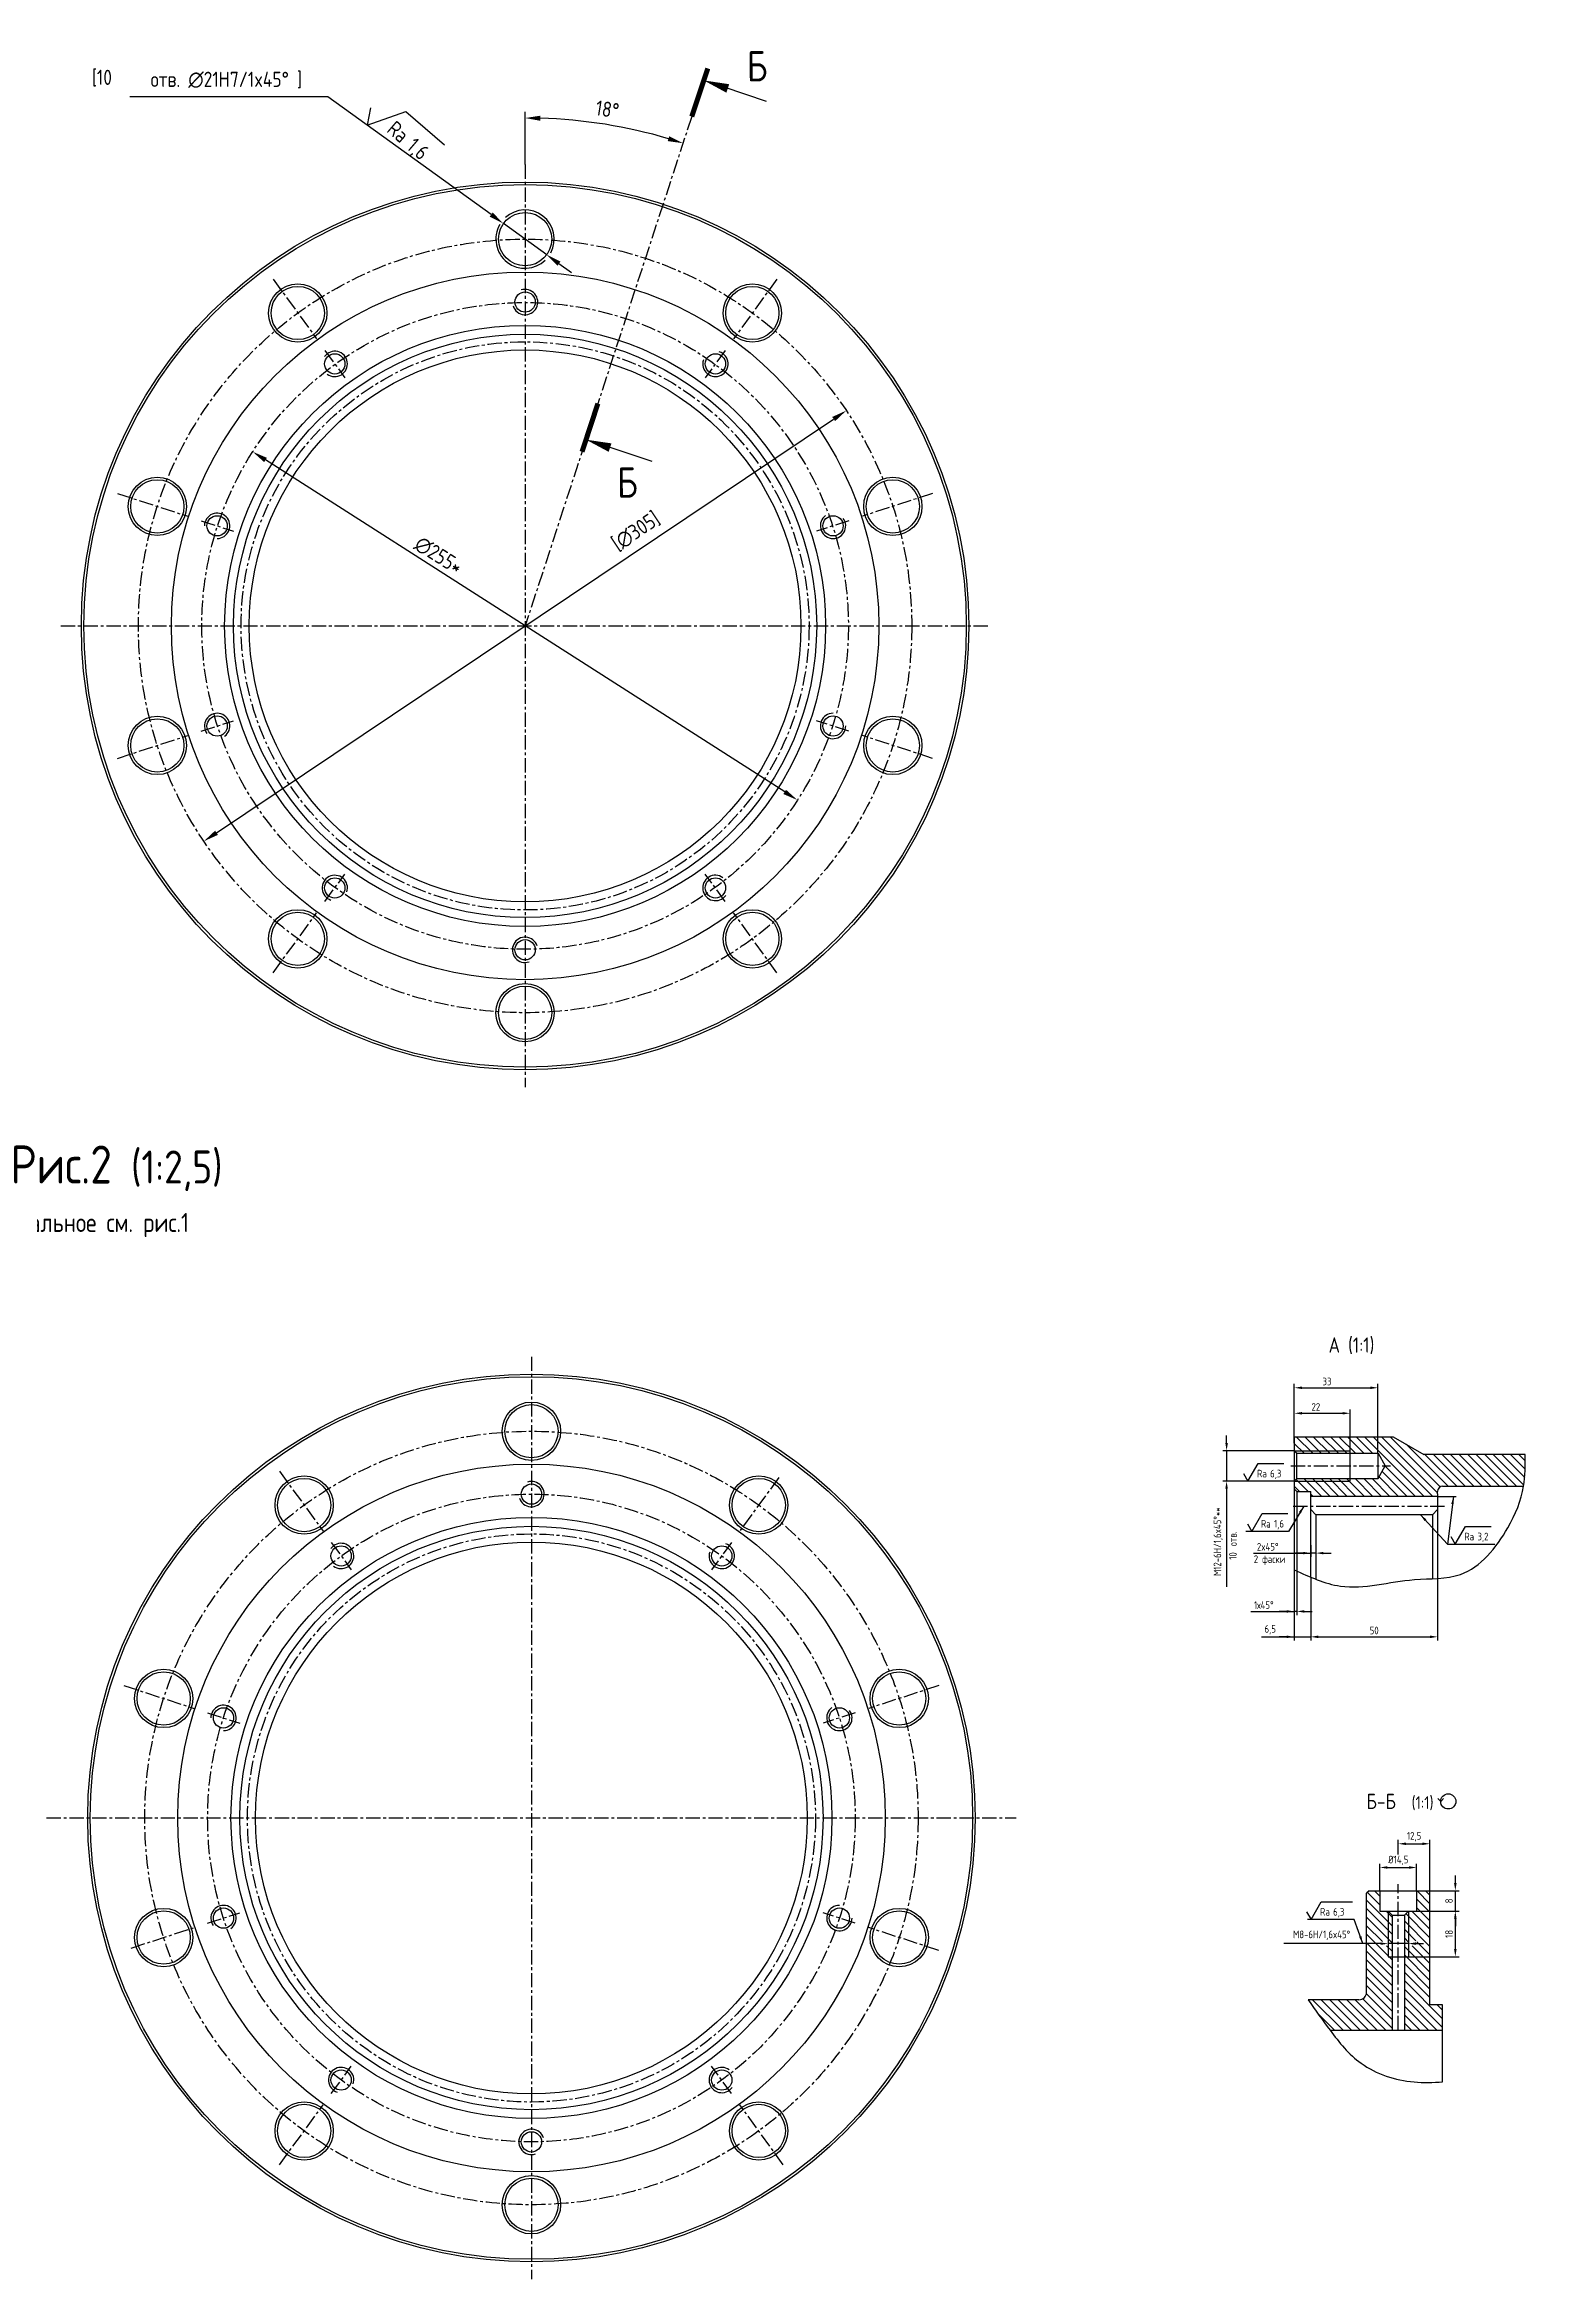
# Model space of a CAD drawing. Extents: x -4072 to -3136, y -1739 to -840.
# Drawn here: x -3720 to -3136, y -1739 to -858 of the extents above; entities that cross this region are included whole.
import ezdxf
from ezdxf.enums import TextEntityAlignment as Align

# ---------------------------------------------------------------- set-up
doc = ezdxf.new("R2010")
doc.units = 0
doc.header["$LTSCALE"] = 15
doc.linetypes.add('CENTER', pattern=[2, 1.25, -0.25, 0.25, -0.25])
doc.layers.get('DEFPOINTS').update_dxf_attribs({"linetype": 'CONTINUOUS'})
for name, color, linetype in [('BORD', 1, 'CONTINUOUS'), ('CEN', 5, 'CENTER'), ('CONT', 6, 'CONTINUOUS'), ('DIM', 7, 'CONTINUOUS'), ('HATCH', 2, 'CONTINUOUS'), ('TEXT', 3, 'CONTINUOUS'), ('TEXTB', 6, 'CONTINUOUS')]:
    doc.layers.add(name, color=color, linetype=linetype)
doc.styles.add('STYLE1', font='romans.shx', dxfattribs={"width": 0.8})
doc.dimstyles.new('Anqular_2', dxfattribs={"dimscale": 2, "dimtxt": 3, "dimasz": 3, "dimexe": 1.25, "dimexo": 0, "dimgap": 1.5, "dimtad": 2, "dimtoh": 1, "dimtxsty": 'STYLE1', "dimcen": 2.5, "dimclrt": 3, "dimadec": 0, "dimazin": 0, "dimtfac": 1, "dimtmove": 1, "dimatfit": 3, "dimfxl": 1, "dimarcsym": 0})
doc.dimstyles.new('DIA2', dxfattribs={"dimscale": 2, "dimtxt": 3, "dimasz": 3, "dimexe": 0.18, "dimexo": 0.0625, "dimgap": 1, "dimtad": 1, "dimdec": 0, "dimdsep": 46, "dimtxsty": 'STYLE1', "dimcen": 0.09, "dimclrt": 3, "dimadec": 0, "dimazin": 0, "dimtfac": 1, "dimtdec": 0, "dimtmove": 0, "dimatfit": 0, "dimfxl": 1, "dimtolj": 1, "dimarcsym": 0})
doc.dimstyles.new('LIN', dxfattribs={"dimscale": 0, "dimtxt": 3, "dimasz": 3, "dimexe": 1.5, "dimexo": 0, "dimgap": 1, "dimtad": 1, "dimzin": 13, "dimtxsty": 'STYLE1', "dimcen": 0, "dimclrt": 3, "dimadec": 0, "dimazin": 0, "dimtp": 1, "dimtm": 1, "dimtfac": 1, "dimtmove": 1, "dimatfit": 3, "dimfxl": 1, "dimtolj": 1, "dimtzin": 13, "dimarcsym": 0})
doc.dimstyles.new('LIN2', dxfattribs={"dimscale": 2, "dimtxt": 3, "dimasz": 3, "dimexe": 1.5, "dimexo": 0, "dimgap": 1, "dimtad": 1, "dimzin": 13, "dimdsep": 46, "dimtxsty": 'STYLE1', "dimcen": 0, "dimclrt": 3, "dimadec": 0, "dimazin": 0, "dimtfac": 1, "dimtmove": 0, "dimatfit": 0, "dimfxl": 1, "dimtolj": 1, "dimtzin": 13, "dimarcsym": 0})

# ---------------------------------------------------------------- blocks, each defined once
blk = doc.blocks.new('*D14')
at = {"layer": 'DEFPOINTS', "color": 0, "transparency": 16777216}
for p in [(-3227.25, -1412.81), (-3253.96, -1424.81), (-3227.25, -1424.81)]:
    blk.add_point(p, dxfattribs=at)
at = {"layer": 'DIM', "color": 0, "lineweight": -2, "transparency": 16777216}
for p, q in [((-3253.96, -1409.81), (-3253.96, -1406.81)), ((-3227.25, -1412.81), (-3255.46, -1412.81)), ((-3253.96, -1412.81), (-3253.96, -1424.81)), ((-3227.25, -1424.81), (-3255.46, -1424.81)), ((-3253.96, -1427.81), (-3253.96, -1466.53))]:
    blk.add_line(p, q, dxfattribs=at)
at = {"layer": 'DIM', "color": 0, "transparency": 16777216}
for points in [[(-3254.46, -1409.81), (-3253.46, -1409.81), (-3253.96, -1412.81)], [(-3254.46, -1427.81), (-3253.46, -1427.81), (-3253.96, -1424.81)]]:
    blk.add_solid(points, dxfattribs=at)
at = {"layer": 'DIM', "color": 3, "transparency": 16777216, "insert": (-3257.24, -1448.67), "char_height": 3, "attachment_point": 5, "rotation": 90, "style": 'STYLE1'}
blk.add_mtext('\\A1;M12-6H/1,6x45%%d**', dxfattribs=at)
blk = doc.blocks.new('*D15')
at = {"layer": 'DEFPOINTS', "color": 0, "transparency": 16777216}
for p in [(-3220.75, -1449.98), (-3220.75, -1453.17), (-3218.75, -1450.4)]:
    blk.add_point(p, dxfattribs=at)
at = {"layer": 'DIM', "color": 0, "lineweight": -2, "transparency": 16777216}
for p, q in [((-3243.31, -1453.17), (-3220.75, -1453.17)), ((-3223.75, -1453.17), (-3226.75, -1453.17)), ((-3220.75, -1449.98), (-3220.75, -1454.67)), ((-3218.75, -1453.17), (-3220.75, -1453.17)), ((-3218.75, -1453.17), (-3220.75, -1453.17)), ((-3218.75, -1450.4), (-3218.75, -1454.67)), ((-3215.75, -1453.17), (-3212.75, -1453.17))]:
    blk.add_line(p, q, dxfattribs=at)
at = {"layer": 'DIM', "color": 0, "transparency": 16777216}
for points in [[(-3223.75, -1452.67), (-3223.75, -1453.67), (-3220.75, -1453.17)], [(-3215.75, -1452.67), (-3215.75, -1453.67), (-3218.75, -1453.17)]]:
    blk.add_solid(points, dxfattribs=at)
at = {"layer": 'DIM', "color": 3, "transparency": 16777216, "insert": (-3237.74, -1450.67), "char_height": 3, "attachment_point": 5, "style": 'STYLE1'}
blk.add_mtext('\\A1;2x45%%D', dxfattribs=at)
blk = doc.blocks.new('*D16')
at = {"layer": 'DEFPOINTS', "color": 0, "transparency": 16777216}
for p in [(-3205.25, -1398.04), (-3227.25, -1409.81), (-3205.25, -1412.81)]:
    blk.add_point(p, dxfattribs=at)
at = {"layer": 'DIM', "color": 0, "lineweight": -2, "transparency": 16777216}
for p, q in [((-3227.25, -1409.81), (-3227.25, -1396.54)), ((-3224.25, -1398.04), (-3208.25, -1398.04)), ((-3205.25, -1412.81), (-3205.25, -1396.54))]:
    blk.add_line(p, q, dxfattribs=at)
at = {"layer": 'DIM', "color": 0, "transparency": 16777216}
for points in [[(-3224.25, -1397.54), (-3224.25, -1398.54), (-3227.25, -1398.04)], [(-3208.25, -1397.54), (-3208.25, -1398.54), (-3205.25, -1398.04)]]:
    blk.add_solid(points, dxfattribs=at)
at = {"layer": 'DIM', "color": 3, "transparency": 16777216, "insert": (-3218.75, -1395.54), "char_height": 3, "attachment_point": 5, "style": 'STYLE1'}
blk.add_mtext('\\A1;22', dxfattribs=at)
blk = doc.blocks.new('*D17')
at = {"layer": 'DEFPOINTS', "color": 0, "transparency": 16777216}
for p in [(-3194.25, -1387.99), (-3227.25, -1407.31), (-3194.25, -1413.81)]:
    blk.add_point(p, dxfattribs=at)
at = {"layer": 'DIM', "color": 0, "lineweight": -2, "transparency": 16777216}
for p, q in [((-3227.25, -1407.31), (-3227.25, -1386.49)), ((-3224.25, -1387.99), (-3197.25, -1387.99)), ((-3194.25, -1413.81), (-3194.25, -1386.49))]:
    blk.add_line(p, q, dxfattribs=at)
at = {"layer": 'DIM', "color": 0, "transparency": 16777216}
for points in [[(-3224.25, -1387.49), (-3224.25, -1388.49), (-3227.25, -1387.99)], [(-3197.25, -1387.49), (-3197.25, -1388.49), (-3194.25, -1387.99)]]:
    blk.add_solid(points, dxfattribs=at)
at = {"layer": 'DIM', "color": 3, "transparency": 16777216, "insert": (-3214.37, -1385.49), "char_height": 3, "attachment_point": 5, "style": 'STYLE1'}
blk.add_mtext('\\A1;33', dxfattribs=at)
blk = doc.blocks.new('*D18')
at = {"layer": 'DEFPOINTS', "color": 0, "transparency": 16777216}
for p in [(-3539.14, -928.96), (-3522.11, -941.25)]:
    blk.add_point(p, dxfattribs=at)
at = {"layer": 'DIM', "color": 0, "lineweight": -2, "transparency": 16777216}
for p, q in [((-3608.42, -878.97), (-3686.53, -878.97)), ((-3544.01, -925.45), (-3608.42, -878.97)), ((-3522.11, -941.25), (-3539.14, -928.96)), ((-3517.25, -944.76), (-3512.38, -948.27))]:
    blk.add_line(p, q, dxfattribs=at)
at = {"layer": 'DIM', "color": 0, "transparency": 16777216}
for points in [[(-3543.42, -924.64), (-3544.59, -926.26), (-3539.14, -928.96)], [(-3516.66, -943.95), (-3517.83, -945.57), (-3522.11, -941.25)]]:
    blk.add_solid(points, dxfattribs=at)
at = {"layer": 'DIM', "color": 3, "transparency": 16777216, "insert": (-3648.48, -872.4), "char_height": 6, "attachment_point": 5, "style": 'STYLE1'}
blk.add_mtext('\\A1;отв. ∅21Н7/1x45%%d ]', dxfattribs=at)
blk = doc.blocks.new('*D19')
at = {"layer": 'DEFPOINTS', "color": 0, "transparency": 16777216}
for p in [(-3173.76, -1567.77), (-3186.26, -1572.05), (-3173.76, -1586.29)]:
    blk.add_point(p, dxfattribs=at)
at = {"layer": 'DIM', "color": 0, "lineweight": -2, "transparency": 16777216}
for p, q in [((-3186.26, -1572.05), (-3186.26, -1566.27)), ((-3183.26, -1567.77), (-3176.76, -1567.77)), ((-3173.76, -1586.29), (-3173.76, -1566.27))]:
    blk.add_line(p, q, dxfattribs=at)
at = {"layer": 'DIM', "color": 0, "transparency": 16777216}
for points in [[(-3183.26, -1567.27), (-3183.26, -1568.27), (-3186.26, -1567.77)], [(-3176.76, -1567.27), (-3176.76, -1568.27), (-3173.76, -1567.77)]]:
    blk.add_solid(points, dxfattribs=at)
at = {"layer": 'DIM', "color": 3, "transparency": 16777216, "insert": (-3180.01, -1564.98), "char_height": 3, "attachment_point": 5, "style": 'STYLE1'}
blk.add_mtext('\\A1;12,5', dxfattribs=at)
blk = doc.blocks.new('*D20')
at = {"layer": 'DEFPOINTS', "color": 0, "transparency": 16777216}
for p in [(-3179.01, -1577.12), (-3193.51, -1586.29), (-3179.01, -1586.29)]:
    blk.add_point(p, dxfattribs=at)
at = {"layer": 'DIM', "color": 0, "lineweight": -2, "transparency": 16777216}
for p, q in [((-3193.51, -1586.29), (-3193.51, -1575.62)), ((-3179.01, -1586.29), (-3179.01, -1575.62)), ((-3190.51, -1577.12), (-3182.01, -1577.12))]:
    blk.add_line(p, q, dxfattribs=at)
at = {"layer": 'DIM', "color": 0, "transparency": 16777216}
for points in [[(-3190.51, -1576.62), (-3190.51, -1577.62), (-3193.51, -1577.12)], [(-3182.01, -1576.62), (-3182.01, -1577.62), (-3179.01, -1577.12)]]:
    blk.add_solid(points, dxfattribs=at)
at = {"layer": 'DIM', "color": 3, "transparency": 16777216, "insert": (-3186.26, -1574.34), "char_height": 3, "attachment_point": 5, "style": 'STYLE1'}
blk.add_mtext('\\A1;%%C14,5', dxfattribs=at)
blk = doc.blocks.new('*D21')
at = {"layer": 'DEFPOINTS', "color": 0, "transparency": 16777216}
for p in [(-3227.25, -1459.78), (-3220.75, -1462.78), (-3220.75, -1486.18)]:
    blk.add_point(p, dxfattribs=at)
at = {"layer": 'DIM', "color": 0, "lineweight": -2, "transparency": 16777216}
for p, q in [((-3227.25, -1459.78), (-3227.25, -1487.68)), ((-3220.75, -1462.78), (-3220.75, -1487.68)), ((-3240.23, -1486.18), (-3227.25, -1486.18)), ((-3230.25, -1486.18), (-3233.25, -1486.18)), ((-3227.25, -1486.18), (-3220.75, -1486.18)), ((-3227.25, -1486.18), (-3220.75, -1486.18)), ((-3217.75, -1486.18), (-3214.75, -1486.18))]:
    blk.add_line(p, q, dxfattribs=at)
at = {"layer": 'DIM', "color": 0, "transparency": 16777216}
for points in [[(-3230.25, -1485.68), (-3230.25, -1486.68), (-3227.25, -1486.18)], [(-3217.75, -1485.68), (-3217.75, -1486.68), (-3220.75, -1486.18)]]:
    blk.add_solid(points, dxfattribs=at)
at = {"layer": 'DIM', "color": 3, "transparency": 16777216, "insert": (-3236.77, -1483.4), "char_height": 3, "attachment_point": 5, "style": 'STYLE1'}
blk.add_mtext('\\A1;6,5', dxfattribs=at)
blk = doc.blocks.new('*D22')
at = {"layer": 'DEFPOINTS', "color": 0, "transparency": 16777216}
for p in [(-3220.75, -1462.78), (-3170.75, -1463.43), (-3170.75, -1486.18)]:
    blk.add_point(p, dxfattribs=at)
at = {"layer": 'DIM', "color": 0, "lineweight": -2, "transparency": 16777216}
for p, q in [((-3220.75, -1462.78), (-3220.75, -1487.68)), ((-3170.75, -1463.43), (-3170.75, -1487.68)), ((-3217.75, -1486.18), (-3173.75, -1486.18))]:
    blk.add_line(p, q, dxfattribs=at)
at = {"layer": 'DIM', "color": 0, "transparency": 16777216}
for points in [[(-3217.75, -1485.68), (-3217.75, -1486.68), (-3220.75, -1486.18)], [(-3173.75, -1485.68), (-3173.75, -1486.68), (-3170.75, -1486.18)]]:
    blk.add_solid(points, dxfattribs=at)
at = {"layer": 'DIM', "color": 3, "transparency": 16777216, "insert": (-3195.75, -1483.68), "char_height": 3, "attachment_point": 5, "style": 'STYLE1'}
blk.add_mtext('\\A1;50', dxfattribs=at)
blk = doc.blocks.new('*D26')
at = {"layer": 'DEFPOINTS', "color": 0, "transparency": 16777216}
for p in [(-3403.95, -1002.7), (-3657.31, -1172.5)]:
    blk.add_point(p, dxfattribs=at)
at = {"layer": 'DIM', "color": 0, "lineweight": -2, "transparency": 16777216}
blk.add_line((-3652.32, -1169.16), (-3408.93, -1006.04), dxfattribs=at)
at = {"layer": 'DIM', "color": 0, "transparency": 16777216}
for points in [[(-3409.49, -1005.21), (-3408.37, -1006.87), (-3403.95, -1002.7)], [(-3652.88, -1168.33), (-3651.77, -1169.99), (-3657.31, -1172.5)]]:
    blk.add_solid(points, dxfattribs=at)
at = {"layer": 'DIM', "color": 3, "transparency": 16777216, "insert": (-3486.88, -1050.37), "char_height": 6, "attachment_point": 5, "rotation": 33.82979, "style": 'STYLE1'}
blk.add_mtext('\\A1;[∅305]', dxfattribs=at)
blk = doc.blocks.new('*D27')
at = {"layer": 'DEFPOINTS', "color": 0, "transparency": 16777216}
for p in [(-3638.05, -1018.93), (-3423.2, -1156.27)]:
    blk.add_point(p, dxfattribs=at)
at = {"layer": 'DIM', "color": 0, "lineweight": -2, "transparency": 16777216}
blk.add_line((-3428.25, -1153.04), (-3633, -1022.16), dxfattribs=at)
at = {"layer": 'DIM', "color": 0, "transparency": 16777216}
for points in [[(-3632.46, -1021.32), (-3633.54, -1023.01), (-3638.05, -1018.93)], [(-3427.72, -1152.2), (-3428.79, -1153.88), (-3423.2, -1156.27)]]:
    blk.add_solid(points, dxfattribs=at)
at = {"layer": 'DIM', "color": 3, "transparency": 16777216, "insert": (-3564.77, -1059.84), "char_height": 6, "attachment_point": 5, "rotation": 327.41248, "style": 'STYLE1'}
blk.add_mtext('\\A1;∅255*', dxfattribs=at)
blk = doc.blocks.new('ZNAK02')
at = {"layer": 'TEXTB', "style": 'STYLE1', "width": 0.8}
blk.add_attdef('А-А', text='', height=6, dxfattribs=at).set_placement((13.92, -0.06), align=Align.RIGHT)
blk.add_attdef('SC(1)', (14.94, -0.06), '', height=5, dxfattribs=at)
blk = doc.blocks.new('*D29')
at = {"layer": 'DEFPOINTS', "color": 0, "transparency": 16777216}
for p in [(-3227.25, -1460.26), (-3226.25, -1460.26), (-3227.25, -1476.16)]:
    blk.add_point(p, dxfattribs=at)
at = {"layer": 'DIM', "color": 0, "lineweight": -2, "transparency": 16777216}
for p, q in [((-3227.25, -1460.26), (-3227.25, -1477.66)), ((-3226.25, -1460.26), (-3226.25, -1477.66)), ((-3244.46, -1476.16), (-3227.25, -1476.16)), ((-3230.25, -1476.16), (-3233.25, -1476.16)), ((-3226.25, -1476.16), (-3227.25, -1476.16)), ((-3226.25, -1476.16), (-3227.25, -1476.16)), ((-3223.25, -1476.16), (-3220.25, -1476.16))]:
    blk.add_line(p, q, dxfattribs=at)
at = {"layer": 'DIM', "color": 0, "transparency": 16777216}
for points in [[(-3230.25, -1475.66), (-3230.25, -1476.66), (-3227.25, -1476.16)], [(-3223.25, -1475.66), (-3223.25, -1476.66), (-3226.25, -1476.16)]]:
    blk.add_solid(points, dxfattribs=at)
at = {"layer": 'DIM', "color": 3, "transparency": 16777216, "insert": (-3239.29, -1473.66), "char_height": 3, "attachment_point": 5, "style": 'STYLE1'}
blk.add_mtext('\\A1;1х45%%D', dxfattribs=at)
blk = doc.blocks.new('sherISO_04')
at = {"layer": 'TEXT'}
blk.add_line((4.04, 7), (14.12, 7), dxfattribs=at)
blk.add_lwpolyline([(-1.73, 3), (0, 0), (4.04, 7)], dxfattribs=at)
at = {"layer": 'TEXT', "style": 'STYLE1', "width": 0.8}
blk.add_text('Ra', height=3, dxfattribs=at).set_placement((3.58, 1.5))
blk.add_attdef('3,2', (8.73, 1.5), '', height=3, dxfattribs=at)
blk = doc.blocks.new('1')
at = {"layer": 'CONT'}
for q in [(0.14, 4.02), (2.4, 4.02)]:
    blk.add_line((1.27, 2.88), q, dxfattribs=at)
blk.add_circle((4.27, 2.88), 3, dxfattribs=at)
blk = doc.blocks.new('ZNAK04')
at = {"layer": 'CONT'}
blk.add_blockref('1', (30.27, 0.21), dxfattribs=at)
at = {"layer": 'TEXTB', "style": 'STYLE1', "width": 0.8}
for tag, height, p in [('А-А', 6, (13.88, 0.1)), ('SC', 5, (28.73, 0.1))]:
    blk.add_attdef(tag, text='', height=height, dxfattribs=at).set_placement(p, align=Align.RIGHT)
blk.add_attdef('45%%D(1)', (38.24, 0.1), '', height=5, dxfattribs=at)
blk = doc.blocks.new('*D51')
at = {"layer": 'DEFPOINTS', "color": 0, "transparency": 16777216}
for p in [(-3179.01, -1594.29), (-3173.76, -1586.29), (-3163.75, -1586.29)]:
    blk.add_point(p, dxfattribs=at)
at = {"layer": 'DIM', "color": 0, "lineweight": -2, "transparency": 16777216}
for p, q in [((-3163.75, -1583.29), (-3163.75, -1580.29)), ((-3179.01, -1594.29), (-3162.25, -1594.29)), ((-3173.76, -1586.29), (-3162.25, -1586.29)), ((-3163.75, -1594.29), (-3163.75, -1586.29)), ((-3163.75, -1597.29), (-3163.75, -1600.29))]:
    blk.add_line(p, q, dxfattribs=at)
at = {"layer": 'DIM', "color": 0, "transparency": 16777216}
for points in [[(-3164.25, -1583.29), (-3163.25, -1583.29), (-3163.75, -1586.29)], [(-3164.25, -1597.29), (-3163.25, -1597.29), (-3163.75, -1594.29)]]:
    blk.add_solid(points, dxfattribs=at)
at = {"layer": 'DIM', "color": 3, "transparency": 16777216, "insert": (-3166.25, -1590.29), "char_height": 3, "attachment_point": 5, "rotation": 90, "style": 'STYLE1'}
blk.add_mtext('\\A1;8', dxfattribs=at)
blk = doc.blocks.new('*D52')
at = {"layer": 'DEFPOINTS', "color": 0, "transparency": 16777216}
for p in [(-3178.76, -1594.29), (-3163.75, -1594.29), (-3182.26, -1612.29)]:
    blk.add_point(p, dxfattribs=at)
at = {"layer": 'DIM', "color": 0, "lineweight": -2, "transparency": 16777216}
for p, q in [((-3178.76, -1594.29), (-3162.25, -1594.29)), ((-3163.75, -1609.29), (-3163.75, -1597.29)), ((-3182.26, -1612.29), (-3162.25, -1612.29))]:
    blk.add_line(p, q, dxfattribs=at)
at = {"layer": 'DIM', "color": 0, "transparency": 16777216}
for points in [[(-3164.25, -1597.29), (-3163.25, -1597.29), (-3163.75, -1594.29)], [(-3164.25, -1609.29), (-3163.25, -1609.29), (-3163.75, -1612.29)]]:
    blk.add_solid(points, dxfattribs=at)
at = {"layer": 'DIM', "color": 3, "transparency": 16777216, "insert": (-3166.25, -1603.29), "char_height": 3, "attachment_point": 5, "rotation": 90, "style": 'STYLE1'}
blk.add_mtext('\\A1;18', dxfattribs=at)
blk = doc.blocks.new('*D53')
at = {"layer": 'DEFPOINTS', "color": 0, "transparency": 16777216}
for p in [(-3190.26, -1600.8), (-3182.26, -1601.18), (-3190.26, -1607.14)]:
    blk.add_point(p, dxfattribs=at)
at = {"layer": 'DIM', "color": 0, "lineweight": -2, "transparency": 16777216}
for p, q in [((-3190.26, -1600.8), (-3190.26, -1608.64)), ((-3182.26, -1601.18), (-3182.26, -1608.64)), ((-3193.26, -1607.14), (-3231.35, -1607.14)), ((-3182.26, -1607.14), (-3190.26, -1607.14)), ((-3179.26, -1607.14), (-3176.26, -1607.14))]:
    blk.add_line(p, q, dxfattribs=at)
at = {"layer": 'DIM', "color": 0, "transparency": 16777216}
for points in [[(-3193.26, -1606.64), (-3193.26, -1607.64), (-3190.26, -1607.14)], [(-3179.26, -1606.64), (-3179.26, -1607.64), (-3182.26, -1607.14)]]:
    blk.add_solid(points, dxfattribs=at)
at = {"layer": 'DIM', "color": 3, "transparency": 16777216, "insert": (-3216.47, -1603.86), "char_height": 3, "attachment_point": 5, "style": 'STYLE1'}
blk.add_mtext('\\A1;M8-6H/1,6x45%%d', dxfattribs=at)
blk = doc.blocks.new('sherISO_01')
at = {"layer": 'TEXT'}
blk.add_line((4.04, 7), (16.36, 7), dxfattribs=at)
blk.add_lwpolyline([(-1.73, 3), (0, 0), (4.04, 7)], dxfattribs=at)
at = {"layer": 'TEXT', "style": 'STYLE1', "width": 0.8}
blk.add_text('Ra', height=3, dxfattribs=at).set_placement((3.58, 1.5))
blk.add_attdef('12,5', (8.73, 1.5), '', height=3, dxfattribs=at)
blk = doc.blocks.new('*D54')
at = {"layer": 'DEFPOINTS', "color": 0, "transparency": 16777216}
for p in [(-3464.9, -886.76), (-3488.72, -891.78), (-3530.63, -905.72), (-3530.63, -1087.6), (-3530.63, -1269.48)]:
    blk.add_point(p, dxfattribs=at)
at = {"layer": 'DIM', "color": 0, "lineweight": -2, "transparency": 16777216}
blk.add_line((-3530.63, -905.72), (-3530.63, -884.85), dxfattribs=at)
blk.add_arc((-3530.63, -1087.6), 200.26, 73.59696, 88.28326, dxfattribs=at)
at = {"layer": 'DIM', "color": 0, "transparency": 16777216}
for points in [[(-3524.64, -888.44), (-3524.61, -886.44), (-3530.63, -887.35)], [(-3473.78, -894.54), (-3474.37, -896.45), (-3468.35, -897.28)]]:
    blk.add_solid(points, dxfattribs=at)
at = {"layer": 'DIM', "color": 3, "transparency": 16777216, "insert": (-3498.15, -883.92), "char_height": 6, "attachment_point": 5, "rotation": 350.94011, "style": 'STYLE1'}
blk.add_mtext('18°', dxfattribs=at)

msp = doc.modelspace()

# ---------------------------------------------------------------- hatches: boundary and pattern name
at = {"layer": 'HATCH'}
h = msp.add_hatch(dxfattribs=at)
h.set_pattern_fill('ANSI31', color=256, scale=0.75, angle=90, style=0)
edge = h.paths.add_edge_path()
edge.add_line((-3205.248, -1412.815), (-3205.248, -1413.815))
edge.add_line((-3205.248, -1413.815), (-3194.248, -1413.815))
edge.add_line((-3194.248, -1413.815), (-3191.361, -1418.815))
edge.add_line((-3191.361, -1418.815), (-3194.248, -1423.815))
edge.add_line((-3194.248, -1423.815), (-3205.248, -1423.815))
edge.add_line((-3205.248, -1423.815), (-3205.248, -1424.815))
edge.add_line((-3205.248, -1424.815), (-3227.248, -1424.815))
edge.add_line((-3227.248, -1424.815), (-3227.248, -1427.815))
edge.add_line((-3227.248, -1427.815), (-3226.248, -1428.815))
edge.add_line((-3226.248, -1428.815), (-3220.748, -1428.815))
edge.add_line((-3220.748, -1428.815), (-3220.748, -1430.815))
edge.add_line((-3220.748, -1430.815), (-3170.748, -1430.815))
edge.add_line((-3170.748, -1430.815), (-3170.748, -1429.815))
edge.add_line((-3170.748, -1429.815), (-3170.748, -1428.815))
edge.add_arc((-3168.748, -1428.815), 2, 90, 180, ccw=False)
edge.add_line((-3168.748, -1426.815), (-3136.835, -1426.815))
edge.add_spline(control_points=[(-3136.835, -1426.815), (-3136.159, -1422.748), (-3136.154, -1418.531), (-3136.149, -1414.315)], knot_values=[110.5388639, 110.5388639, 110.5388639, 110.5388639, 123.057674, 123.057674, 123.057674, 123.057674], degree=3, periodic=0)
edge.add_line((-3136.149, -1414.315), (-3176.124, -1414.315))
edge.add_line((-3176.124, -1414.315), (-3188.248, -1407.315))
edge.add_line((-3188.248, -1407.315), (-3227.248, -1407.315))
edge.add_line((-3227.248, -1407.315), (-3227.248, -1412.815))
edge.add_line((-3227.248, -1412.815), (-3205.248, -1412.815))
h.paths.add_polyline_path([(-3227.248, -1412.815), (-3226.248, -1413.815), (-3205.248, -1413.815), (-3205.248, -1412.815)], flags=16)
h.paths.add_polyline_path([(-3226.248, -1423.815), (-3227.248, -1424.815), (-3205.248, -1424.815), (-3205.248, -1423.815)], flags=16)
h = msp.add_hatch(dxfattribs=at)
h.set_pattern_fill('ANSI31', color=256, scale=0.75, angle=90, style=0)
edge = h.paths.add_edge_path()
edge.add_line((-3190.255, -1594.294), (-3193.505, -1594.294))
edge.add_line((-3193.505, -1594.294), (-3193.505, -1586.294))
edge.add_line((-3193.505, -1586.294), (-3197.755, -1586.294))
edge.add_line((-3197.755, -1586.294), (-3198.755, -1587.294))
edge.add_line((-3198.755, -1587.294), (-3198.755, -1626.294))
edge.add_arc((-3201.755, -1626.294), 3, 270, 360, ccw=False)
edge.add_line((-3201.755, -1629.294), (-3221.763, -1629.294))
edge.add_spline(control_points=[(-3221.763, -1629.294), (-3218.953, -1633.311), (-3216.143, -1637.329), (-3213.175, -1641.294)], knot_values=[0, 0, 0, 0, 14.7563607, 14.7563607, 14.7563607, 14.7563607], degree=3, periodic=0)
edge.add_line((-3213.175, -1641.294), (-3188.652, -1641.294))
edge.add_line((-3188.652, -1641.294), (-3188.654, -1612.294))
edge.add_line((-3188.654, -1612.294), (-3190.255, -1612.294))
edge.add_line((-3190.255, -1612.294), (-3190.255, -1607.854))
edge.add_line((-3190.255, -1607.854), (-3193.459, -1608.375))
edge.add_line((-3193.459, -1608.375), (-3193.459, -1606.156))
edge.add_line((-3193.459, -1606.156), (-3190.255, -1606.617))
edge.add_line((-3190.255, -1606.617), (-3190.255, -1594.294))
h.paths.add_polyline_path([(-3168.755, -1631.294), (-3173.755, -1631.294), (-3173.755, -1586.294), (-3179.005, -1586.294), (-3179.005, -1594.294), (-3182.255, -1594.294), (-3182.255, -1606.554), (-3178.923, -1606.012), (-3178.923, -1608.251), (-3182.255, -1607.77), (-3182.255, -1612.294), (-3183.855, -1612.294), (-3183.855, -1641.294), (-3168.755, -1641.294)])
h.paths.add_polyline_path([(-3182.255, -1594.294), (-3183.855, -1595.894), (-3183.855, -1606.814), (-3182.255, -1606.554)])
h.paths.add_polyline_path([(-3188.655, -1595.894), (-3190.255, -1594.294), (-3190.255, -1606.617), (-3188.655, -1606.848)], flags=17)
h.paths.add_polyline_path([(-3188.654, -1607.594), (-3190.255, -1607.854), (-3190.255, -1612.294), (-3188.654, -1612.294)], flags=17)
h.paths.add_polyline_path([(-3182.255, -1607.77), (-3183.855, -1607.54), (-3183.855, -1612.294), (-3182.255, -1612.294)])

# ---------------------------------------------------------------- linework, layer by layer
at = {"layer": 'BORD'}
for p, q in [((-3227.248, -1412.815), (-3205.248, -1412.815)), ((-3227.248, -1424.815), (-3205.248, -1424.815)), ((-3190.255, -1594.294), (-3190.255, -1612.294)), ((-3182.255, -1594.294), (-3182.255, -1612.294))]:
    msp.add_line(p, q, dxfattribs=at)
for centre in [(-3530.626, -1087.602), (-3528.117, -1557.608)]:
    msp.add_circle(centre, 115, dxfattribs=at)
for points, knots in [([(-3227.248, -1459.778), (-3221.245, -1462.541), (-3206.112, -1469.507), (-3183.825, -1462.466), (-3158.119, -1464.08), (-3143.408, -1445.95), (-3136.166, -1428.635), (-3136.154, -1418.531), (-3136.149, -1414.315)], [0, 0, 0, 0, 19.2656234, 48.5657521, 66.8585025, 93.0608935, 110.5388639, 123.057674, 123.057674, 123.057674, 123.057674]), ([(-3221.763, -1629.294), (-3218.953, -1633.311), (-3212.735, -1642.203), (-3201, -1656.686), (-3183.627, -1662.308), (-3172.513, -1661.843), (-3168.755, -1661.686)], [0, 0, 0, 0, 14.7563607, 32.6588465, 54.7734157, 66.0686838, 66.0686838, 66.0686838, 66.0686838])]:
    msp.add_open_spline(points, degree=3, knots=knots, dxfattribs=at)
at = {"layer": 'CEN', "ltscale": 0.3}
for p, q in [((-3464.904, -886.76), (-3530.626, -1087.602)), ((-3530.626, -905.72), (-3530.626, -1269.485)), ((-3629.962, -950.878), (-3612.832, -974.456)), ((-3431.291, -950.878), (-3448.421, -974.456)), ((-3609.56, -978.959), (-3601.697, -989.782)), ((-3451.693, -978.959), (-3459.556, -989.782)), ((-3691.355, -1035.378), (-3663.638, -1044.384)), ((-3369.898, -1035.378), (-3397.615, -1044.384)), ((-3658.344, -1046.104), (-3645.62, -1050.238)), ((-3402.909, -1046.104), (-3415.633, -1050.238)), ((-3713.734, -1087.602), (-3347.519, -1087.602)), ((-3658.344, -1129.1), (-3645.62, -1124.966)), ((-3402.909, -1129.1), (-3415.633, -1124.966)), ((-3691.355, -1139.826), (-3663.638, -1130.82)), ((-3369.898, -1139.826), (-3397.615, -1130.82)), ((-3609.56, -1196.245), (-3601.697, -1185.422)), ((-3451.693, -1196.245), (-3459.556, -1185.422)), ((-3629.962, -1224.326), (-3612.832, -1200.748)), ((-3431.291, -1224.326), (-3448.421, -1200.748)), ((-3528.117, -1375.726), (-3528.117, -1739.491)), ((-3627.452, -1420.884), (-3610.322, -1444.462)), ((-3430.571, -1423.348), (-3445.911, -1444.462)), ((-3228.621, -1418.815), (-3189.375, -1418.815)), ((-3168.03, -1434.815), (-3228.471, -1434.815)), ((-3607.05, -1448.966), (-3599.187, -1459.789)), ((-3449.183, -1448.966), (-3457.046, -1459.789)), ((-3688.845, -1505.384), (-3661.128, -1514.39)), ((-3367.388, -1505.384), (-3395.105, -1514.39)), ((-3655.834, -1516.11), (-3643.11, -1520.244)), ((-3400.399, -1516.11), (-3413.123, -1520.244)), ((-3719.331, -1557.608), (-3336.902, -1557.608)), ((-3186.255, -1641.294), (-3186.255, -1583.727)), ((-3685.949, -1608.891), (-3661.128, -1600.826)), ((-3655.834, -1599.106), (-3643.11, -1594.972)), ((-3400.399, -1599.106), (-3413.123, -1594.972)), ((-3367.388, -1609.832), (-3395.105, -1600.826)), ((-3607.05, -1666.251), (-3599.187, -1655.428)), ((-3449.183, -1666.251), (-3457.046, -1655.428)), ((-3627.452, -1694.332), (-3610.322, -1670.754)), ((-3428.781, -1694.332), (-3445.911, -1670.754))]:
    msp.add_line(p, q, dxfattribs=at)
for centre, radius in [((-3530.626, -1087.602), 152.5), ((-3530.626, -1087.602), 127.5), ((-3530.626, -1087.602), 112), ((-3528.117, -1557.608), 152.5), ((-3528.117, -1557.608), 127.698), ((-3528.117, -1557.608), 112)]:
    msp.add_circle(centre, radius, dxfattribs=at)
at = {"layer": 'CONT'}
for p, q in [((-3227.248, -1407.315), (-3188.248, -1407.315)), ((-3227.248, -1407.315), (-3227.248, -1459.778)), ((-3188.248, -1407.315), (-3176.124, -1414.315)), ((-3227.248, -1412.815), (-3226.248, -1413.815)), ((-3226.248, -1413.815), (-3194.248, -1413.815)), ((-3226.248, -1423.815), (-3226.248, -1413.815)), ((-3205.248, -1424.815), (-3205.248, -1412.815)), ((-3194.248, -1413.815), (-3191.361, -1418.815)), ((-3194.248, -1423.815), (-3194.248, -1413.815)), ((-3136.149, -1414.315), (-3176.124, -1414.315)), ((-3226.248, -1423.815), (-3227.248, -1424.815)), ((-3226.248, -1423.815), (-3194.248, -1423.815)), ((-3194.248, -1423.815), (-3191.361, -1418.815)), ((-3168.748, -1426.815), (-3136.835, -1426.815)), ((-3226.248, -1428.815), (-3227.248, -1427.815)), ((-3226.248, -1428.815), (-3220.748, -1428.815)), ((-3226.248, -1428.815), (-3226.248, -1460.256)), ((-3220.748, -1462.776), (-3220.748, -1428.815)), ((-3170.748, -1430.815), (-3220.748, -1430.815)), ((-3218.748, -1438.015), (-3220.748, -1436.015)), ((-3172.748, -1438.015), (-3170.748, -1436.015)), ((-3170.748, -1429.815), (-3170.748, -1428.815)), ((-3170.748, -1429.815), (-3170.748, -1463.251)), ((-3172.748, -1438.015), (-3218.748, -1438.015)), ((-3218.748, -1438.015), (-3218.748, -1463.489)), ((-3172.748, -1438.015), (-3172.748, -1463.371)), ((-3197.755, -1586.294), (-3198.755, -1587.294)), ((-3198.755, -1626.294), (-3198.755, -1587.294)), ((-3197.755, -1586.294), (-3173.755, -1586.294)), ((-3193.505, -1586.294), (-3193.505, -1594.294)), ((-3193.505, -1594.294), (-3179.005, -1594.294)), ((-3188.655, -1595.894), (-3190.255, -1594.294)), ((-3183.855, -1595.894), (-3182.255, -1594.294)), ((-3179.005, -1586.294), (-3179.005, -1594.294)), ((-3173.755, -1631.294), (-3173.755, -1586.294)), ((-3188.655, -1595.894), (-3183.855, -1595.894)), ((-3188.655, -1595.894), (-3188.652, -1641.294)), ((-3183.855, -1595.894), (-3183.855, -1641.294)), ((-3190.255, -1612.294), (-3182.255, -1612.294)), ((-3201.755, -1629.294), (-3221.763, -1629.294)), ((-3168.755, -1631.294), (-3173.755, -1631.294)), ((-3168.755, -1661.686), (-3168.755, -1631.294)), ((-3213.175, -1641.294), (-3168.755, -1641.294))]:
    msp.add_line(p, q, dxfattribs=at)
for centre, radius in [((-3530.626, -1087.602), 175), ((-3530.626, -1087.602), 174), ((-3530.626, -935.102), 10.5), ((-3530.626, -1087.602), 139.5), ((-3620.264, -964.227), 11.5), ((-3620.264, -964.227), 10.5), ((-3530.626, -959.905), 4), ((-3440.989, -964.227), 11.5), ((-3440.989, -964.227), 10.5), ((-3530.626, -1087.602), 118.5), ((-3530.626, -1087.602), 108.8), ((-3605.685, -984.293), 4), ((-3455.568, -984.293), 4), ((-3675.663, -1040.477), 11.5), ((-3675.663, -1040.477), 10.5), ((-3385.59, -1040.477), 11.5), ((-3385.59, -1040.477), 10.5), ((-3652.074, -1048.141), 4), ((-3409.179, -1048.141), 4), ((-3675.663, -1134.727), 11.5), ((-3675.663, -1134.727), 10.5), ((-3652.074, -1127.063), 4), ((-3409.179, -1127.063), 4), ((-3385.59, -1134.727), 11.5), ((-3385.59, -1134.727), 10.5), ((-3605.685, -1190.911), 4), ((-3455.568, -1190.911), 4), ((-3620.264, -1210.977), 11.5), ((-3620.264, -1210.977), 10.5), ((-3440.989, -1210.977), 11.5), ((-3440.989, -1210.977), 10.5), ((-3530.626, -1215.3), 4), ((-3530.626, -1240.102), 11.5), ((-3530.626, -1240.102), 10.5), ((-3528.117, -1557.608), 175), ((-3528.117, -1557.608), 174), ((-3528.117, -1405.108), 11.5), ((-3528.117, -1405.108), 10.5), ((-3528.117, -1557.608), 139.5), ((-3617.754, -1434.233), 11.5), ((-3617.754, -1434.233), 10.5), ((-3528.117, -1429.911), 4), ((-3438.479, -1434.233), 11.5), ((-3438.479, -1434.233), 10.5), ((-3528.117, -1557.608), 118.5), ((-3528.117, -1557.608), 108.8), ((-3603.175, -1454.299), 4), ((-3453.058, -1454.299), 4), ((-3673.153, -1510.483), 11.5), ((-3673.153, -1510.483), 10.5), ((-3383.08, -1510.483), 11.5), ((-3383.08, -1510.483), 10.5), ((-3649.564, -1518.147), 4), ((-3406.669, -1518.147), 4), ((-3673.153, -1604.733), 11.5), ((-3673.153, -1604.733), 10.5), ((-3649.564, -1597.069), 4), ((-3406.669, -1597.069), 4), ((-3383.08, -1604.733), 11.5), ((-3383.08, -1604.733), 10.5), ((-3603.175, -1660.918), 4), ((-3453.058, -1660.918), 4), ((-3617.754, -1680.983), 11.5), ((-3617.754, -1680.983), 10.5), ((-3438.479, -1680.983), 11.5), ((-3438.479, -1680.983), 10.5), ((-3528.117, -1685.306), 4), ((-3528.117, -1710.108), 11.5), ((-3528.117, -1710.108), 10.5)]:
    msp.add_circle(centre, radius, dxfattribs=at)
for centre, radius, start, end in [((-3530.626, -935.102), 11.5, 332.232682, 132.220655), ((-3530.626, -935.102), 11.5, 150.113737, 313.959105), ((-3168.748, -1428.815), 2, 90, 180), ((-3201.755, -1626.294), 3, 270, 360)]:
    msp.add_arc(centre, radius, start, end, dxfattribs=at)
at = {"layer": 'DIM'}
msp.add_line((-3170.748, -1430.815), (-3163.383, -1430.815), dxfattribs=at)
for centre, start, end in [((-3530.626, -959.905), 197.897481, 108.076674), ((-3605.685, -984.293), 233.897481, 144.076674), ((-3455.568, -984.293), 161.897481, 72.076674), ((-3652.074, -1048.141), 269.897481, 180.076674), ((-3409.179, -1048.141), 125.897481, 36.076674), ((-3652.074, -1127.063), 305.897481, 216.076674), ((-3409.179, -1127.063), 89.897481, 0.076674), ((-3605.685, -1190.911), 341.897481, 252.076674), ((-3455.568, -1190.911), 53.897481, 324.076674), ((-3530.626, -1215.3), 17.897481, 288.076674), ((-3528.117, -1429.911), 197.897481, 108.076674), ((-3603.175, -1454.299), 233.897481, 144.076674), ((-3453.058, -1454.299), 161.897481, 72.076674), ((-3649.564, -1518.147), 269.897481, 180.076674), ((-3406.669, -1518.147), 125.897481, 36.076674), ((-3649.564, -1597.069), 305.897481, 216.076674), ((-3406.669, -1597.069), 89.897481, 0.076674), ((-3603.175, -1660.918), 341.897481, 252.076674), ((-3453.058, -1660.918), 53.897481, 324.076674), ((-3528.117, -1685.306), 17.897481, 288.076674)]:
    msp.add_arc(centre, 5, start, end, dxfattribs=at)
at = {"layer": 'TEXT', "const_width": 2}
for points in [[(-3458.563, -867.792), (-3464.904, -886.76)], [(-3508.153, -1018.925), (-3501.918, -999.921)]]:
    msp.add_lwpolyline(points, dxfattribs=at)
at = {"layer": 'TEXT'}
for points in [[(-3460.145, -872.526, 0, 3.52, 0), (-3450.662, -875.697, 3.52, 3.52, 0)], [(-3506.597, -1014.182, 0, 3.52, 0), (-3497.095, -1017.299, 3.52, 3.52, 0)]]:
    msp.add_lwpolyline(points, format="xyseb", dxfattribs=at)
for points in [[(-3435.465, -880.778), (-3452.062, -875.229)], [(-3480.467, -1022.755), (-3497.095, -1017.299)]]:
    msp.add_lwpolyline(points, dxfattribs=at)

# ---------------------------------------------------------------- block references
at = {"layer": 'DIM', "xscale": 2, "yscale": 2, "zscale": 2, "rotation": 319.2659210944478}
msp.add_blockref('sherISO_04', (-3592.941, -890.136), dxfattribs=at).add_auto_attribs({'3,2': '1,6'})
at = {"layer": 'DIM'}
ref = msp.add_blockref('ZNAK02', (-3728.386, -1307.314), dxfattribs=dict(at, xscale=2.5, yscale=2.5, zscale=2.5))
ref.add_attrib('А-А', 'Рис.2', dxfattribs={"layer": 'TEXTB', "height": 15, "style": 'STYLE1', "width": 0.8}).set_placement((-3693.576, -1307.461), align=Align.RIGHT)
for name, p, values in [('sherISO_04', (-3245.522, -1424.815), {'3,2': '6,3'}), ('sherISO_04', (-3243.989, -1444.599), {'3,2': '1,6'}), ('sherISO_04', (-3163.76, -1449.637), {'3,2': '3,2'}), ('sherISO_01', (-3220.665, -1597.609), {'12,5': '6,3'})]:
    msp.add_blockref(name, p, dxfattribs=at).add_auto_attribs(values)
ref = msp.add_blockref('ZNAK04', (-3201.074, -1554.147), dxfattribs=at)
ref.add_attrib('А-А', 'Б-Б', dxfattribs={"layer": 'TEXTB', "height": 6, "style": 'STYLE1', "width": 0.8}).set_placement((-3187.194, -1554.047), align=Align.RIGHT)
ref.add_attrib('SC', '(1:1)', dxfattribs={"layer": 'TEXTB', "height": 5, "style": 'STYLE1', "width": 0.8}).set_placement((-3172.349, -1554.047), align=Align.RIGHT)

# ---------------------------------------------------------------- texts
at = {"layer": 'CONT', "style": 'STYLE1', "width": 0.8}
for s, height, p in [('(1:2,5)', 13, (-3685.999, -1307.427)), ('A (1:1)', 6, (-3213.736, -1374.133))]:
    msp.add_text(s, height=height, dxfattribs=at).set_placement(p)
at = {"layer": 'TEXT', "style": 'STYLE1', "width": 0.8}
for s, height, p in [('[10', 6, (-3701.426, -874.314)), ('Остальное см. рис.1', 7.5, (-3738.524, -1326.569)), ('2 фаски', 3, (-3243.236, -1457.042))]:
    msp.add_text(s, height=height, dxfattribs=at).set_placement(p)
for s, p in [('отв.', (-3249.962, -1450.456)), ('10', (-3249.962, -1455.786))]:
    msp.add_text(s, height=3, rotation=90, dxfattribs=at).set_placement(p)
at = {"layer": 'TEXTB', "style": 'STYLE1', "width": 0.8}
for p in [(-3443.149, -872.937), (-3494.317, -1037.074)]:
    msp.add_attdef('Б', p, 'А', height=12, rotation=0.50247, dxfattribs=at)

# ---------------------------------------------------------------- dimensions: what is measured, and where the dimension line sits
at = {"layer": 'DIM'}
dim = msp.add_diameter_dim_2p(p1=(-3522.112, -941.246), p2=(-3539.141, -928.958), text='отв. <>Н7/1x45%%d ]', dimstyle='LIN2', override={"dimtoh": 1}, dxfattribs=at)
dim.commit()
dim.dimension.update_dxf_attribs({"geometry": '*D18', "text_midpoint": (-3648.476, -878.967), "dimtype": 163})
dim = msp.add_angular_dim_2l(base=(-3488.718, -891.781), line1=((-3464.904, -886.76), (-3530.626, -1087.602)), line2=((-3530.626, -905.72), (-3530.626, -1269.485)), dimstyle='Anqular_2', dxfattribs=at)
dim.commit()
dim.dimension.update_dxf_attribs({"geometry": '*D54', "text_midpoint": (-3498.148, -883.92)})
for p1, p2, text, picture, middle in [((-3657.307, -1172.503), (-3403.945, -1002.701), '[<>]', '*D26', (-3483.22, -1055.831)), ((-3423.199, -1156.272), (-3638.054, -1018.932), '<>*', '*D27', (-3567.466, -1064.054))]:
    dim = msp.add_diameter_dim_2p(p1=p1, p2=p2, text=text, dimstyle='DIA2', dxfattribs=at)
    dim.commit()
    dim.dimension.update_dxf_attribs({"geometry": picture, "text_midpoint": middle, "dimtype": 163})
for base, p1, p2, picture, middle in [((-3194.248, -1387.993), (-3227.248, -1407.315), (-3194.248, -1413.815), '*D17', (-3214.369, -1387.993)), ((-3205.248, -1398.044), (-3227.248, -1409.815), (-3205.248, -1412.815), '*D16', (-3218.748, -1398.044)), ((-3220.748, -1486.183), (-3227.248, -1459.778), (-3220.748, -1462.776), '*D21', (-3236.772, -1486.183))]:
    dim = msp.add_linear_dim(base=base, p1=p1, p2=p2, dimstyle='LIN', override={"dimscale": 1}, dxfattribs=at)
    dim.commit()
    dim.dimension.update_dxf_attribs({"geometry": picture, "text_midpoint": middle, "dimtype": 160})
dim = msp.add_linear_dim(base=(-3253.956, -1424.815), p1=(-3227.248, -1412.815), p2=(-3227.248, -1424.815), angle=90, text='M<>-6H/1,6x45%%d**', dimstyle='LIN', override={"dimscale": 1, "dimtmove": 0, "dimatfit": 1}, dxfattribs=at)
dim.commit()
dim.dimension.update_dxf_attribs({"geometry": '*D14', "text_midpoint": (-3253.956, -1448.672), "dimtype": 160})
for base, p1, p2, text, override, picture, middle in [((-3220.748, -1453.173), (-3218.748, -1450.397), (-3220.748, -1449.981), '<>x45%%D', {"dimscale": 1}, '*D15', (-3237.741, -1453.173)), ((-3227.248, -1476.16), (-3226.248, -1460.256), (-3227.248, -1460.256), '<>х45%%D', {"dimscale": 1}, '*D29', (-3239.285, -1476.16)), ((-3190.255, -1607.144), (-3182.255, -1601.177), (-3190.255, -1600.797), 'M<>-6H/1,6x45%%d', {"dimscale": 1, "dimtmove": 0, "dimatfit": 1}, '*D53', (-3216.469, -1607.144))]:
    dim = msp.add_linear_dim(base=base, p1=p1, p2=p2, text=text, dimstyle='LIN', override=override, dxfattribs=at)
    dim.commit()
    dim.dimension.update_dxf_attribs({"geometry": picture, "text_midpoint": middle, "dimtype": 160})
for base, p1, p2, picture, middle in [((-3170.748, -1486.183), (-3220.748, -1462.776), (-3170.748, -1463.429), '*D22', (-3195.748, -1483.683)), ((-3173.755, -1567.768), (-3186.255, -1572.053), (-3173.755, -1586.294), '*D19', (-3180.005, -1564.983))]:
    dim = msp.add_linear_dim(base=base, p1=p1, p2=p2, dimstyle='LIN', override={"dimscale": 1}, dxfattribs=at)
    dim.commit()
    dim.dimension.update_dxf_attribs({"geometry": picture, "text_midpoint": middle})
dim = msp.add_linear_dim(base=(-3179.005, -1577.124), p1=(-3193.505, -1586.294), p2=(-3179.005, -1586.294), text='%%C<>', dimstyle='LIN', override={"dimscale": 1}, dxfattribs=at)
dim.commit()
dim.dimension.update_dxf_attribs({"geometry": '*D20', "text_midpoint": (-3186.255, -1574.338)})
for base, p1, p2, picture, middle in [((-3163.75, -1586.294), (-3179.005, -1594.294), (-3173.755, -1586.294), '*D51', (-3166.25, -1590.294)), ((-3163.75, -1594.294), (-3182.255, -1612.294), (-3178.755, -1594.294), '*D52', (-3166.25, -1603.294))]:
    dim = msp.add_linear_dim(base=base, p1=p1, p2=p2, angle=90, dimstyle='LIN', override={"dimscale": 1}, dxfattribs=at)
    dim.commit()
    dim.dimension.update_dxf_attribs({"geometry": picture, "text_midpoint": middle})

# ---------------------------------------------------------------- leaders
for points in [[(-3223.472, -1434.649), (-3229.563, -1444.599), (-3246.353, -1444.599)], [(-3164.488, -1430.815), (-3166.851, -1449.639)]]:
    msp.add_leader(points, dimstyle='LIN', override={"dimscale": 1}, dxfattribs=at)
at = {"layer": 'DIM', "annotation_type": 0, "has_hookline": 1, "hookline_direction": 0}
for points, override in [([(-3177.532, -1438.015), (-3166.851, -1449.639), (-3150.163, -1449.629)], {"dimscale": 1}), ([(-3200.247, -1607.144), (-3203.693, -1597.596), (-3222.092, -1597.61)], {"dimscale": 1, "dimtad": 0})]:
    msp.add_leader(points, dimstyle='LIN', override=override, dxfattribs=at)

doc.saveas('drawing.dxf')
